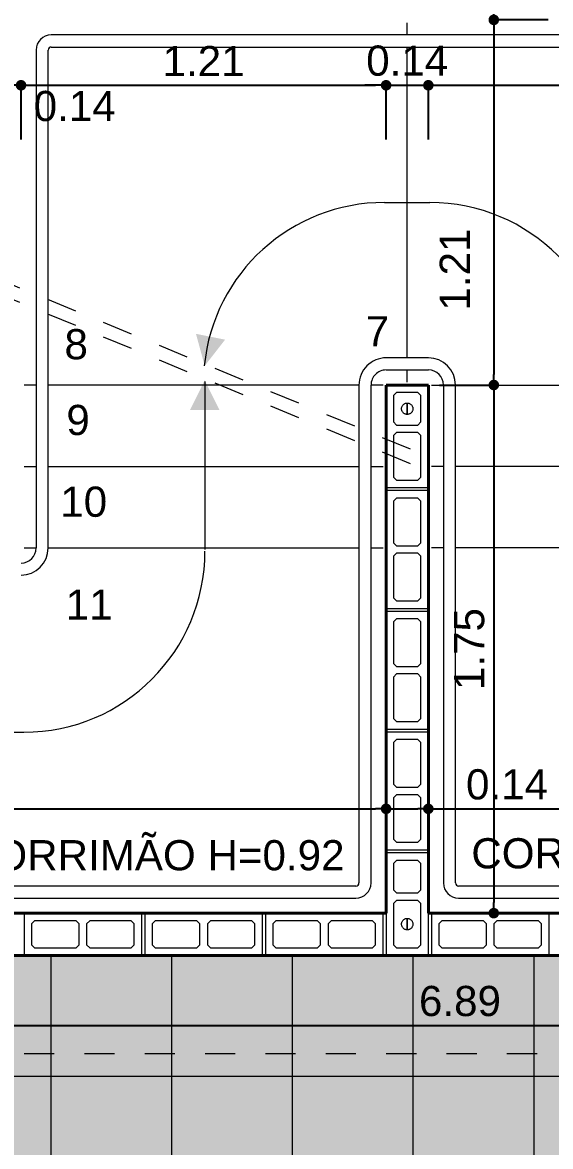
# Model space of a CAD drawing. Header units: millimetres. Extents: x 173 to 410, y -14 to 183.
# Drawn here: x 344.045 to 345.795, y -4.514 to -0.789 of the extents above; entities that cross this region are included whole.
import ezdxf

# ---------------------------------------------------------------- set-up
doc = ezdxf.new("R2010")
doc.units = ezdxf.units.MM
doc.set_wipeout_variables(frame=1)
doc.linetypes.add('DASHDOT', pattern=[1, 0.5, -0.25, 0, -0.25])
doc.linetypes.add('HIDDEN', pattern=[0.05, 0.025, -0.025])
doc.layers.get('0').update_dxf_attribs({"color": 4})
for name, color, linetype, lineweight in [('ARQ Alvenaria', 201, 'Continuous', 40), ('ARQ Anotações', 2, 'Continuous', 5), ('ARQ Eixos', 8, 'DASHDOT', 5), ('ARQ Hachuras', 8, 'Continuous', 5), ('ARQ Projeções', 144, 'HIDDEN', 5), ('ARQ Visto', 152, 'Continuous', 13)]:
    doc.layers.add(name, color=color, linetype=linetype, lineweight=lineweight)
doc.layers.add('ARQ Forros', color=7, linetype='HIDDEN', lineweight=5, true_color=0xcacaca)
doc.layers.add('ARQ Pisos', color=9, linetype='Continuous', lineweight=5, true_color=0x808080)
doc.styles.get("Standard").update_dxf_attribs({"font": 'arial.ttf'})
doc.dimstyles.new('Executivo 1-50', dxfattribs={"dimtxt": 0.1, "dimasz": 0.035, "dimexe": 0, "dimexo": 0.0625, "dimgap": 0.03, "dimtad": 1, "dimzin": 0, "dimdsep": 46, "dimtxsty": 'Standard', "dimblk": 'DOT', "dimcen": 0.09, "dimclrd": 8, "dimclre": 8, "dimadec": 0, "dimazin": 0, "dimtfac": 1, "dimtix": 1, "dimtmove": 2, "dimatfit": 3, "dimldrblk": 'DOT', "dimfxl": 0.18, "dimfxlon": 1, "dimtolj": 1, "dimtzin": 0, "dimarcsym": 0})

# ---------------------------------------------------------------- blocks, each defined once
blk = doc.blocks.new('WALL_1012', base_point=(-0.0551, -0.705))
at = {"lineweight": 0, "ltscale": 4.034538}
blk.add_wipeout([(-0.0151, -0.705), (-0.0151, 0.945), (-0.0551, 0.945), (-0.0551, -0.705)], dxfattribs=at).dxf.layer = 'ARQ Visto'
at = {"layer": 'ARQ Visto', "lineweight": 13}
for p, q in [((-0.0551, 0.945), (-0.0551, -0.705)), ((-0.0151, -0.705), (-0.0151, 0.945))]:
    blk.add_line(p, q, dxfattribs=at)
blk = doc.blocks.new('WALL_1014', base_point=(-0.0551, 0.945))
at = {"layer": 'ARQ Visto', "lineweight": 13}
for radius in [0.09, 0.05]:
    blk.add_arc((-0.1051, 0.945), radius, 0, 89.9996, dxfattribs=at)
blk = doc.blocks.new('WALL_1016', base_point=(-0.0051, -0.755))
at = {"lineweight": 0, "ltscale": 6.408231}
blk.add_wipeout([(-0.0051, -0.755), (1.8549, -0.755), (1.8549, -0.715), (-0.0051, -0.715)], dxfattribs=at).dxf.layer = 'ARQ Visto'
at = {"layer": 'ARQ Visto', "lineweight": 13}
for p, q in [((1.8549, -0.715), (-0.0051, -0.715)), ((-0.0051, -0.755), (1.8549, -0.755))]:
    blk.add_line(p, q, dxfattribs=at)
blk = doc.blocks.new('WALL_1019', base_point=(-0.2951, -0.705))
at = {"lineweight": 0, "ltscale": 4.221177}
blk.add_wipeout([(-0.2951, -0.705), (-0.2951, 0.945), (-0.3351, 0.945), (-0.3351, -0.705)], dxfattribs=at).dxf.layer = 'ARQ Visto'
at = {"layer": 'ARQ Visto', "lineweight": 13}
for p, q in [((-0.3351, 0.945), (-0.3351, -0.705)), ((-0.2951, -0.705), (-0.2951, 0.945))]:
    blk.add_line(p, q, dxfattribs=at)
blk = doc.blocks.new('WALL_1020', base_point=(-1.4051, 2.055))
at = {"lineweight": 0, "ltscale": 8.477147}
blk.add_wipeout([(-1.4051, 2.055), (-1.4051, 0.405), (-1.3651, 0.405), (-1.3651, 2.055)], dxfattribs=at).dxf.layer = 'ARQ Visto'
at = {"layer": 'ARQ Visto', "lineweight": 13}
for p, q in [((-1.4051, 2.055), (-1.4051, 0.405)), ((-1.3651, 0.405), (-1.3651, 2.055))]:
    blk.add_line(p, q, dxfattribs=at)
blk = doc.blocks.new('WALL_1021', base_point=(-0.2451, 0.995))
at = {"layer": 'ARQ Visto', "lineweight": 13}
for radius in [0.09, 0.05]:
    blk.add_arc((-0.2451, 0.945), radius, 89.9996, 180, dxfattribs=at)
blk = doc.blocks.new('WALL_1023', base_point=(-0.3451, -0.755))
at = {"lineweight": 0, "ltscale": 6.695508}
blk.add_wipeout([(-0.3451, -0.715), (-2.4751, -0.715), (-2.4751, -0.755), (-0.3451, -0.755)], dxfattribs=at).dxf.layer = 'ARQ Visto'
at = {"layer": 'ARQ Visto', "lineweight": 13}
for p, q in [((-0.3451, -0.715), (-2.4751, -0.715)), ((-2.4751, -0.755), (-0.3451, -0.755))]:
    blk.add_line(p, q, dxfattribs=at)
blk = doc.blocks.new('WALL_1024', base_point=(-1.3551, 2.105))
at = {"lineweight": 0, "ltscale": 9.868286}
blk.add_wipeout([(-1.3551, 2.065), (1.0049, 2.065), (1.0049, 2.105), (-1.3551, 2.105)], dxfattribs=at).dxf.layer = 'ARQ Visto'
at = {"layer": 'ARQ Visto', "lineweight": 13}
for p, q in [((1.0049, 2.105), (-1.3551, 2.105)), ((-1.3551, 2.065), (1.0049, 2.065))]:
    blk.add_line(p, q, dxfattribs=at)
blk = doc.blocks.new('WALL_1027', base_point=(-1.3551, 2.105))
at = {"layer": 'ARQ Visto', "lineweight": 13}
for radius in [0.05, 0.01]:
    blk.add_arc((-1.3551, 2.055), radius, 90, 180, dxfattribs=at)
blk = doc.blocks.new('WALL_1028', base_point=(-1.4551, 0.355))
at = {"layer": 'ARQ Visto', "lineweight": 13}
for radius in [0.09, 0.05]:
    blk.add_arc((-1.4551, 0.405), radius, 270, 0, dxfattribs=at)
blk = doc.blocks.new('WALL_1029', base_point=(-0.3451, -0.755))
at = {"layer": 'ARQ Visto', "lineweight": 13}
for radius in [0.05, 0.01]:
    blk.add_arc((-0.3451, -0.705), radius, 270, 0, dxfattribs=at)
blk = doc.blocks.new('WALL_1030', base_point=(-0.0551, -0.705))
at = {"layer": 'ARQ Visto', "lineweight": 13}
for radius in [0.05, 0.01]:
    blk.add_arc((-0.0051, -0.705), radius, 180, 270, dxfattribs=at)
blk = doc.blocks.new('WALL_1033', base_point=(-0.2451, 0.995))
at = {"lineweight": 0, "ltscale": 4.684939}
blk.add_wipeout([(-0.2451, 0.995), (-0.1051, 0.995), (-0.1051, 1.035), (-0.2451, 1.035)], dxfattribs=at).dxf.layer = 'ARQ Visto'
at = {"layer": 'ARQ Visto', "lineweight": 13}
for p, q in [((-0.1051, 1.035), (-0.2451, 1.035)), ((-0.2451, 0.995), (-0.1051, 0.995))]:
    blk.add_line(p, q, dxfattribs=at)
blk = doc.blocks.new('_DOT')
at = {"color": 0, "linetype": 'ByBlock', "lineweight": -2}
blk.add_line((-0.5, 0), (-1, 0), dxfattribs=at)
at = {"color": 0, "linetype": 'ByBlock', "const_width": 0.5}
blk.add_lwpolyline([(-0.25, 0, 1), (0.25, 0, 1)], format="xyb", close=True, dxfattribs=at)
blk = doc.blocks.new('*D2115')
at = {"layer": 'ARQ Anotações', "color": 8, "lineweight": -2, "transparency": 16777216}
for p, q in [((343.102, -3.8804), (342.922, -3.8804)), ((342.922, -5.0554), (342.922, -3.9154)), ((343.102, -5.0904), (342.922, -5.0904))]:
    blk.add_line(p, q, dxfattribs=at)
at = {"layer": 'Defpoints', "color": 0, "transparency": 16777216}
for p in [(342.922, -3.8804), (345.4955, -3.8804), (343.3026, -5.0904)]:
    blk.add_point(p, dxfattribs=at)
at = {"layer": 'ARQ Anotações', "color": 8, "lineweight": -2, "transparency": 16777216, "xscale": 0.035, "yscale": 0.035, "zscale": 0.035}
for p, rotation in [((342.922, -3.8804), 90), ((342.922, -5.0904), 270)]:
    blk.add_blockref('_DOT', p, dxfattribs=dict(at, rotation=rotation))
at = {"layer": 'ARQ Anotações', "color": 0, "lineweight": 13, "transparency": 16777216, "insert": (342.8418, -4.4854), "char_height": 0.1, "attachment_point": 5, "rotation": 90}
blk.add_mtext('\\A1;1.21', dxfattribs=at)
blk = doc.blocks.new('*D2116')
at = {"layer": 'ARQ Anotações', "color": 8, "lineweight": -2, "transparency": 16777216}
for p, q in [((342.742, -3.7404), (342.922, -3.7404)), ((342.922, -3.8454), (342.922, -3.7754)), ((343.102, -3.8804), (342.922, -3.8804))]:
    blk.add_line(p, q, dxfattribs=at)
at = {"layer": 'Defpoints', "color": 0, "transparency": 16777216}
for p in [(342.1906, -3.7404), (342.922, -3.7404), (345.4955, -3.8804)]:
    blk.add_point(p, dxfattribs=at)
at = {"layer": 'ARQ Anotações', "color": 8, "lineweight": -2, "transparency": 16777216, "xscale": 0.035, "yscale": 0.035, "zscale": 0.035}
for p, rotation in [((342.922, -3.7404), 90), ((342.922, -3.8804), 270)]:
    blk.add_blockref('_DOT', p, dxfattribs=dict(at, rotation=rotation))
at = {"layer": 'ARQ Anotações', "color": 0, "lineweight": 13, "transparency": 16777216, "insert": (343.0002, -4.0344), "char_height": 0.1, "attachment_point": 5, "rotation": 90}
blk.add_mtext('\\A1;0.14', dxfattribs=at)
blk = doc.blocks.new('*D2117')
at = {"layer": 'ARQ Anotações', "color": 8, "lineweight": -2, "transparency": 16777216}
for p, q in [((342.983, -2.4804), (342.922, -2.4804)), ((342.922, -3.7054), (342.922, -2.5154)), ((343.102, -3.7404), (342.922, -3.7404))]:
    blk.add_line(p, q, dxfattribs=at)
at = {"layer": 'Defpoints', "color": 0, "transparency": 16777216}
for p in [(342.922, -2.4804), (343.0455, -2.4804), (345.2501, -3.7404)]:
    blk.add_point(p, dxfattribs=at)
at = {"layer": 'ARQ Anotações', "color": 8, "lineweight": -2, "transparency": 16777216, "xscale": 0.035, "yscale": 0.035, "zscale": 0.035}
for p, rotation in [((342.922, -2.4804), 90), ((342.922, -3.7404), 270)]:
    blk.add_blockref('_DOT', p, dxfattribs=dict(at, rotation=rotation))
at = {"layer": 'ARQ Anotações', "color": 0, "lineweight": 13, "transparency": 16777216, "insert": (342.841, -3.1104), "char_height": 0.1, "attachment_point": 5, "rotation": 90}
blk.add_mtext('\\A1;1.26', dxfattribs=at)
blk = doc.blocks.new('*D2119')
at = {"layer": 'ARQ Anotações', "color": 8, "lineweight": -2, "transparency": 16777216}
for p, q in [((343.102, -0.7804), (342.922, -0.7804)), ((342.922, -2.3054), (342.922, -0.8154)), ((342.983, -2.3404), (342.922, -2.3404))]:
    blk.add_line(p, q, dxfattribs=at)
at = {"layer": 'Defpoints', "color": 0, "transparency": 16777216}
for p in [(342.922, -0.7804), (346.2505, -0.7804), (343.0455, -2.3404)]:
    blk.add_point(p, dxfattribs=at)
at = {"layer": 'ARQ Anotações', "color": 8, "lineweight": -2, "transparency": 16777216, "xscale": 0.035, "yscale": 0.035, "zscale": 0.035}
for p, rotation in [((342.922, -0.7804), 90), ((342.922, -2.3404), 270)]:
    blk.add_blockref('_DOT', p, dxfattribs=dict(at, rotation=rotation))
at = {"layer": 'ARQ Anotações', "color": 0, "lineweight": 13, "transparency": 16777216, "insert": (342.841, -1.5604), "char_height": 0.1, "attachment_point": 5, "rotation": 90}
blk.add_mtext('\\A1;1.56', dxfattribs=at)
blk = doc.blocks.new('*D2127')
at = {"layer": 'ARQ Anotações', "color": 8, "lineweight": -2, "transparency": 16777216}
for p, q in [((342.0502, -3.9429), (342.0502, -4.1131)), ((348.9405, -3.943), (348.9405, -4.1131)), ((342.0852, -4.1131), (348.9055, -4.1131))]:
    blk.add_line(p, q, dxfattribs=at)
at = {"layer": 'Defpoints', "color": 0, "transparency": 16777216}
for p in [(342.0502, -3.8804), (348.9405, -3.8805), (348.9405, -4.1131)]:
    blk.add_point(p, dxfattribs=at)
at = {"layer": 'ARQ Anotações', "color": 8, "lineweight": -2, "transparency": 16777216, "xscale": 0.035, "yscale": 0.035, "zscale": 0.035, "rotation": 180}
blk.add_blockref('_DOT', (342.0502, -4.1131), dxfattribs=at)
at = {"layer": 'ARQ Anotações', "color": 8, "lineweight": -2, "transparency": 16777216, "xscale": 0.035, "yscale": 0.035, "zscale": 0.035}
blk.add_blockref('_DOT', (348.9405, -4.1131), dxfattribs=at)
at = {"layer": 'ARQ Anotações', "color": 0, "transparency": 16777216, "insert": (345.4953, -4.0321), "char_height": 0.1, "attachment_point": 5}
blk.add_mtext('\\A1;6.89', dxfattribs=at)
blk = doc.blocks.new('*D2132')
at = {"layer": 'ARQ Anotações', "color": 8, "lineweight": -2, "transparency": 16777216}
for p, q in [((343.9005, -1.1772), (343.9005, -0.9972)), ((343.9355, -0.9972), (344.0055, -0.9972)), ((344.0405, -1.1772), (344.0405, -0.9972))]:
    blk.add_line(p, q, dxfattribs=at)
at = {"layer": 'Defpoints', "color": 0, "transparency": 16777216}
for p in [(344.0405, -0.9972), (343.9005, -2.3404), (344.0405, -2.4804)]:
    blk.add_point(p, dxfattribs=at)
at = {"layer": 'ARQ Anotações', "color": 8, "lineweight": -2, "transparency": 16777216, "xscale": 0.035, "yscale": 0.035, "zscale": 0.035, "rotation": 180}
blk.add_blockref('_DOT', (343.9005, -0.9972), dxfattribs=at)
at = {"layer": 'ARQ Anotações', "color": 8, "lineweight": -2, "transparency": 16777216, "xscale": 0.035, "yscale": 0.035, "zscale": 0.035}
blk.add_blockref('_DOT', (344.0405, -0.9972), dxfattribs=at)
at = {"layer": 'ARQ Anotações', "color": 0, "transparency": 16777216, "insert": (344.2184, -1.0665), "char_height": 0.1, "attachment_point": 5}
blk.add_mtext('\\A1;0.14', dxfattribs=at)
blk = doc.blocks.new('*D2133')
at = {"layer": 'ARQ Anotações', "color": 8, "lineweight": -2, "transparency": 16777216}
for p, q in [((344.0405, -1.1772), (344.0405, -0.9972)), ((344.0755, -0.9972), (345.2155, -0.9972)), ((345.2505, -1.1772), (345.2505, -0.9972))]:
    blk.add_line(p, q, dxfattribs=at)
at = {"layer": 'Defpoints', "color": 0, "transparency": 16777216}
for p in [(345.2505, -0.9972), (345.2505, -1.9905), (344.0405, -2.4804)]:
    blk.add_point(p, dxfattribs=at)
at = {"layer": 'ARQ Anotações', "color": 8, "lineweight": -2, "transparency": 16777216, "xscale": 0.035, "yscale": 0.035, "zscale": 0.035, "rotation": 180}
blk.add_blockref('_DOT', (344.0405, -0.9972), dxfattribs=at)
at = {"layer": 'ARQ Anotações', "color": 8, "lineweight": -2, "transparency": 16777216, "xscale": 0.035, "yscale": 0.035, "zscale": 0.035}
blk.add_blockref('_DOT', (345.2505, -0.9972), dxfattribs=at)
at = {"layer": 'ARQ Anotações', "color": 0, "transparency": 16777216, "insert": (344.6455, -0.917), "char_height": 0.1, "attachment_point": 5}
blk.add_mtext('\\A1;1.21', dxfattribs=at)
blk = doc.blocks.new('*D2134')
at = {"layer": 'ARQ Anotações', "color": 8, "lineweight": -2, "transparency": 16777216}
for p, q in [((345.2155, -0.9972), (345.1805, -0.9972)), ((345.2505, -1.1772), (345.2505, -0.9972)), ((345.2505, -0.9972), (345.3905, -0.9972)), ((345.3905, -1.1772), (345.3905, -0.9972)), ((345.4255, -0.9972), (345.4605, -0.9972))]:
    blk.add_line(p, q, dxfattribs=at)
at = {"layer": 'Defpoints', "color": 0, "transparency": 16777216}
for p in [(345.3905, -0.9972), (345.2505, -1.9905), (345.3905, -1.9905)]:
    blk.add_point(p, dxfattribs=at)
at = {"layer": 'ARQ Anotações', "color": 8, "lineweight": -2, "transparency": 16777216, "xscale": 0.035, "yscale": 0.035, "zscale": 0.035}
blk.add_blockref('_DOT', (345.2505, -0.9972), dxfattribs=at)
at = {"layer": 'ARQ Anotações', "color": 8, "lineweight": -2, "transparency": 16777216, "xscale": 0.035, "yscale": 0.035, "zscale": 0.035, "rotation": 180}
blk.add_blockref('_DOT', (345.3905, -0.9972), dxfattribs=at)
at = {"layer": 'ARQ Anotações', "color": 0, "transparency": 16777216, "insert": (345.3205, -0.9162), "char_height": 0.1, "attachment_point": 5}
blk.add_mtext('\\A1;0.14', dxfattribs=at)
blk = doc.blocks.new('*D2135')
at = {"layer": 'ARQ Anotações', "color": 8, "lineweight": -2, "transparency": 16777216}
for p, q in [((345.3905, -1.1772), (345.3905, -0.9972)), ((345.4255, -0.9972), (346.5655, -0.9972)), ((346.6005, -1.1772), (346.6005, -0.9972))]:
    blk.add_line(p, q, dxfattribs=at)
at = {"layer": 'Defpoints', "color": 0, "transparency": 16777216}
for p in [(346.6005, -0.9972), (345.3905, -1.9905), (346.6005, -2.5304)]:
    blk.add_point(p, dxfattribs=at)
at = {"layer": 'ARQ Anotações', "color": 8, "lineweight": -2, "transparency": 16777216, "xscale": 0.035, "yscale": 0.035, "zscale": 0.035, "rotation": 180}
blk.add_blockref('_DOT', (345.3905, -0.9972), dxfattribs=at)
at = {"layer": 'ARQ Anotações', "color": 8, "lineweight": -2, "transparency": 16777216, "xscale": 0.035, "yscale": 0.035, "zscale": 0.035}
blk.add_blockref('_DOT', (346.6005, -0.9972), dxfattribs=at)
at = {"layer": 'ARQ Anotações', "color": 0, "transparency": 16777216, "insert": (345.9955, -0.917), "char_height": 0.1, "attachment_point": 5}
blk.add_mtext('\\A1;1.21', dxfattribs=at)
blk = doc.blocks.new('*D2139')
at = {"layer": 'ARQ Anotações', "color": 8, "lineweight": -2, "transparency": 16777216}
for p, q in [((342.1906, -3.4079), (342.1906, -3.3947)), ((342.2256, -3.3947), (345.2155, -3.3947)), ((345.2505, -3.4079), (345.2505, -3.3947))]:
    blk.add_line(p, q, dxfattribs=at)
at = {"layer": 'Defpoints', "color": 0, "transparency": 16777216}
for p in [(345.2505, -3.3947), (342.1906, -3.4704), (345.2505, -3.4704)]:
    blk.add_point(p, dxfattribs=at)
at = {"layer": 'ARQ Anotações', "color": 8, "lineweight": -2, "transparency": 16777216, "xscale": 0.035, "yscale": 0.035, "zscale": 0.035, "rotation": 180}
blk.add_blockref('_DOT', (342.1906, -3.3947), dxfattribs=at)
at = {"layer": 'ARQ Anotações', "color": 8, "lineweight": -2, "transparency": 16777216, "xscale": 0.035, "yscale": 0.035, "zscale": 0.035}
blk.add_blockref('_DOT', (345.2505, -3.3947), dxfattribs=at)
at = {"layer": 'ARQ Anotações', "color": 0, "transparency": 16777216, "insert": (343.7205, -3.3136), "char_height": 0.1, "attachment_point": 5}
blk.add_mtext('\\A1;3.06', dxfattribs=at)
blk = doc.blocks.new('*D2140')
at = {"layer": 'ARQ Anotações', "color": 8, "lineweight": -2, "transparency": 16777216}
for p, q in [((345.3905, -3.2147), (345.3905, -3.3947)), ((345.2505, -3.4079), (345.2505, -3.3947)), ((345.2855, -3.3947), (345.3555, -3.3947))]:
    blk.add_line(p, q, dxfattribs=at)
at = {"layer": 'Defpoints', "color": 0, "transparency": 16777216}
for p in [(345.3905, -1.9904), (345.3905, -3.3947), (345.2505, -3.4704)]:
    blk.add_point(p, dxfattribs=at)
at = {"layer": 'ARQ Anotações', "color": 8, "lineweight": -2, "transparency": 16777216, "xscale": 0.035, "yscale": 0.035, "zscale": 0.035, "rotation": 180}
blk.add_blockref('_DOT', (345.2505, -3.3947), dxfattribs=at)
at = {"layer": 'ARQ Anotações', "color": 8, "lineweight": -2, "transparency": 16777216, "xscale": 0.035, "yscale": 0.035, "zscale": 0.035}
blk.add_blockref('_DOT', (345.3905, -3.3947), dxfattribs=at)
at = {"layer": 'ARQ Anotações', "color": 0, "transparency": 16777216, "insert": (345.6513, -3.3142), "char_height": 0.1, "attachment_point": 5}
blk.add_mtext('\\A1;0.14', dxfattribs=at)
blk = doc.blocks.new('*D2141')
at = {"layer": 'ARQ Anotações', "color": 8, "lineweight": -2, "transparency": 16777216}
for p, q in [((345.3905, -3.2147), (345.3905, -3.3947)), ((345.4255, -3.3947), (348.7655, -3.3947)), ((348.8005, -3.4079), (348.8005, -3.3947))]:
    blk.add_line(p, q, dxfattribs=at)
at = {"layer": 'Defpoints', "color": 0, "transparency": 16777216}
for p in [(345.3905, -1.9904), (348.8005, -3.3947), (348.8005, -3.4704)]:
    blk.add_point(p, dxfattribs=at)
at = {"layer": 'ARQ Anotações', "color": 8, "lineweight": -2, "transparency": 16777216, "xscale": 0.035, "yscale": 0.035, "zscale": 0.035, "rotation": 180}
blk.add_blockref('_DOT', (345.3905, -3.3947), dxfattribs=at)
at = {"layer": 'ARQ Anotações', "color": 8, "lineweight": -2, "transparency": 16777216, "xscale": 0.035, "yscale": 0.035, "zscale": 0.035}
blk.add_blockref('_DOT', (348.8005, -3.3947), dxfattribs=at)
at = {"layer": 'ARQ Anotações', "color": 0, "transparency": 16777216, "insert": (347.0955, -3.3136), "char_height": 0.1, "attachment_point": 5}
blk.add_mtext('\\A1;3.41', dxfattribs=at)
blk = doc.blocks.new('*D2272')
at = {"layer": 'ARQ Anotações', "color": 8, "lineweight": -2, "transparency": 16777216}
for p, q in [((345.4275, -0.6404), (345.6075, -0.6404)), ((345.6075, -0.6754), (345.6075, -0.7454)), ((345.7875, -0.7804), (345.6075, -0.7804))]:
    blk.add_line(p, q, dxfattribs=at)
at = {"layer": 'Defpoints', "color": 0, "transparency": 16777216}
for p in [(344.4906, -0.6404), (345.6075, -0.7804), (346.6005, -0.7804)]:
    blk.add_point(p, dxfattribs=at)
at = {"layer": 'ARQ Anotações', "color": 8, "lineweight": -2, "transparency": 16777216, "xscale": 0.035, "yscale": 0.035, "zscale": 0.035}
for p, rotation in [((345.6075, -0.6404), 90), ((345.6075, -0.7804), 270)]:
    blk.add_blockref('_DOT', p, dxfattribs=dict(at, rotation=rotation))
at = {"layer": 'ARQ Anotações', "color": 0, "transparency": 16777216, "insert": (345.7145, -0.4556), "char_height": 0.1, "attachment_point": 5, "rotation": 90}
blk.add_mtext('\\A1;0.14', dxfattribs=at)
blk = doc.blocks.new('*D2273')
at = {"layer": 'ARQ Anotações', "color": 8, "lineweight": -2, "transparency": 16777216}
for p, q in [((345.7875, -0.7804), (345.6075, -0.7804)), ((345.6075, -0.8154), (345.6075, -1.9554)), ((345.4275, -1.9904), (345.6075, -1.9904))]:
    blk.add_line(p, q, dxfattribs=at)
at = {"layer": 'Defpoints', "color": 0, "transparency": 16777216}
for p in [(346.6005, -0.7804), (345.3205, -1.9904), (345.6075, -1.9904)]:
    blk.add_point(p, dxfattribs=at)
at = {"layer": 'ARQ Anotações', "color": 8, "lineweight": -2, "transparency": 16777216, "xscale": 0.035, "yscale": 0.035, "zscale": 0.035}
for p, rotation in [((345.6075, -0.7804), 90), ((345.6075, -1.9904), 270)]:
    blk.add_blockref('_DOT', p, dxfattribs=dict(at, rotation=rotation))
at = {"layer": 'ARQ Anotações', "color": 0, "transparency": 16777216, "insert": (345.4783, -1.6078), "char_height": 0.1, "attachment_point": 5, "rotation": 90}
blk.add_mtext('\\A1;1.21', dxfattribs=at)
blk = doc.blocks.new('*D2274')
at = {"layer": 'ARQ Anotações', "color": 8, "lineweight": -2, "transparency": 16777216}
for p, q in [((345.4275, -1.9904), (345.6075, -1.9904)), ((345.6075, -2.0254), (345.6075, -3.7054)), ((345.453, -3.7404), (345.6075, -3.7404))]:
    blk.add_line(p, q, dxfattribs=at)
at = {"layer": 'Defpoints', "color": 0, "transparency": 16777216}
for p in [(345.3205, -1.9904), (345.3905, -3.7404), (345.6075, -3.7404)]:
    blk.add_point(p, dxfattribs=at)
at = {"layer": 'ARQ Anotações', "color": 8, "lineweight": -2, "transparency": 16777216, "xscale": 0.035, "yscale": 0.035, "zscale": 0.035}
for p, rotation in [((345.6075, -1.9904), 90), ((345.6075, -3.7404), 270)]:
    blk.add_blockref('_DOT', p, dxfattribs=dict(at, rotation=rotation))
at = {"layer": 'ARQ Anotações', "color": 0, "transparency": 16777216, "insert": (345.5264, -2.8654), "char_height": 0.1, "attachment_point": 5, "rotation": 90}
blk.add_mtext('\\A1;1.75', dxfattribs=at)

msp = doc.modelspace()

# ---------------------------------------------------------------- hatches: boundary and pattern name
at = {"layer": 'ARQ Forros'}
h = msp.add_hatch(color=256, dxfattribs=at)
h.dxf.hatch_style = 1
h.paths.add_polyline_path([(340.5406, -7.1755), (340.5407, -7.1755), (340.5407, -5.2205), (341.5012, -5.2205), (341.5012, -5.0904), (341.8905, -5.0904), (341.8906, -5.0904), (343.3023, -5.0905), (343.3127, -5.0905), (350.4502, -5.0905), (350.4505, -0.7805), (348.9409, -0.7805), (348.9405, -3.8805), (342.051, -3.8805), (342.051, -0.7805), (340.5406, -0.7804)])

# ---------------------------------------------------------------- linework, layer by layer
at = {"layer": 'ARQ Alvenaria'}
for p, q in [((345.2505, -1.9904), (345.2505, -3.7404)), ((345.3905, -1.9904), (345.2505, -1.9904)), ((345.3905, -3.7404), (345.3905, -1.9904)), ((342.1906, -3.7404), (345.2505, -3.7404)), ((348.8005, -3.7404), (345.3905, -3.7404)), ((342.0506, -3.8804), (348.9405, -3.8804))]:
    msp.add_line(p, q, dxfattribs=at)
at = {"layer": 'ARQ Anotações'}
for p, q in [((345.2451, -1.3855), (345.3951, -1.3855)), ((344.6497, -1.9788), (344.6497, -2.5357)), ((342.9605, -3.1354), (344.0501, -3.1408))]:
    msp.add_line(p, q, dxfattribs=at)
for points in [[(344.6203, -1.8208), (344.6493, -1.927), (344.7169, -1.8401)], [(344.6, -2.0737), (344.6493, -1.9751), (344.6986, -2.0737)]]:
    msp.add_solid(points, dxfattribs=at)
at = {"layer": 'ARQ Eixos', "linetype": 'DASHDOT', "ltscale": 0.1}
msp.add_line((329.6507, -4.2054), (360.3905, -4.2054), dxfattribs=at)
at = {"layer": 'ARQ Hachuras', "flags": 128}
for points in [[(345.2505, -1.9904), (345.2505, -2.3304), (345.3905, -2.3304), (345.3905, -1.9904)], [(345.2855, -2.0154), (345.2755, -2.0254), (345.2755, -2.1129), (345.2855, -2.1229), (345.3555, -2.1229), (345.3655, -2.1129), (345.3655, -2.0254), (345.3555, -2.0154)], [(345.3205, -2.0692), (345.3205, -2.0692), (345.3205, -2.0691), (345.3206, -2.0691), (345.3206, -2.0691), (345.3206, -2.0691), (345.3206, -2.0691), (345.3207, -2.0691), (345.3207, -2.0691), (345.3207, -2.069), (345.3207, -2.069), (345.3207, -2.069), (345.3207, -2.069), (345.3208, -2.0689), (345.3208, -2.0689), (345.3208, -2.0689), (345.3208, -2.0688), (345.3208, -2.0688), (345.3208, -2.0688), (345.3207, -2.0688), (345.3207, -2.0687), (345.3207, -2.0687), (345.3207, -2.0687), (345.3207, -2.0686), (345.3207, -2.0686), (345.3206, -2.0686), (345.3206, -2.0686), (345.3206, -2.0686), (345.3206, -2.0686), (345.3205, -2.0686), (345.3205, -2.0686), (345.3205, -2.0686), (345.3205, -2.0878), (345.3186, -2.0877), (345.3167, -2.0874), (345.3148, -2.0869), (345.313, -2.0862), (345.3113, -2.0854), (345.3097, -2.0844), (345.3082, -2.0832), (345.3068, -2.0819), (345.3055, -2.0804), (345.3044, -2.0789), (345.3035, -2.0772), (345.3027, -2.0754), (345.3022, -2.0736), (345.3018, -2.0717), (345.3016, -2.0698), (345.3016, -2.0679), (345.3018, -2.066), (345.3022, -2.0641), (345.3027, -2.0623), (345.3035, -2.0605), (345.3044, -2.0589), (345.3055, -2.0573), (345.3068, -2.0558), (345.3082, -2.0545), (345.3097, -2.0533), (345.3113, -2.0523), (345.313, -2.0515), (345.3148, -2.0508), (345.3167, -2.0503), (345.3186, -2.0501), (345.3205, -2.05)], [(345.3205, -2.0686), (345.3204, -2.0686), (345.3204, -2.0686), (345.3204, -2.0686), (345.3203, -2.0686), (345.3203, -2.0686), (345.3203, -2.0686), (345.3203, -2.0686), (345.3202, -2.0686), (345.3202, -2.0687), (345.3202, -2.0687), (345.3202, -2.0687), (345.3202, -2.0688), (345.3202, -2.0688), (345.3202, -2.0688), (345.3202, -2.0688), (345.3202, -2.0689), (345.3202, -2.0689), (345.3202, -2.0689), (345.3202, -2.069), (345.3202, -2.069), (345.3202, -2.069), (345.3202, -2.069), (345.3202, -2.0691), (345.3203, -2.0691), (345.3203, -2.0691), (345.3203, -2.0691), (345.3203, -2.0691), (345.3204, -2.0691), (345.3204, -2.0691), (345.3204, -2.0692), (345.3205, -2.0692), (345.3205, -2.05), (345.3224, -2.0501), (345.3243, -2.0503), (345.3261, -2.0508), (345.3279, -2.0515), (345.3296, -2.0523), (345.3313, -2.0533), (345.3328, -2.0545), (345.3342, -2.0558), (345.3354, -2.0573), (345.3365, -2.0589), (345.3374, -2.0605), (345.3382, -2.0623), (345.3388, -2.0641), (345.3391, -2.066), (345.3393, -2.0679), (345.3393, -2.0698), (345.3391, -2.0717), (345.3388, -2.0736), (345.3382, -2.0754), (345.3374, -2.0772), (345.3365, -2.0789), (345.3354, -2.0804), (345.3342, -2.0819), (345.3328, -2.0832), (345.3313, -2.0844), (345.3296, -2.0854), (345.3279, -2.0862), (345.3261, -2.0869), (345.3243, -2.0874), (345.3224, -2.0877), (345.3205, -2.0878)], [(345.2855, -2.1479), (345.2755, -2.1579), (345.2755, -2.2954), (345.2855, -2.3054), (345.3555, -2.3054), (345.3655, -2.2954), (345.3655, -2.1579), (345.3555, -2.1479)], [(345.2505, -2.3404), (345.2505, -2.7304), (345.3905, -2.7304), (345.3905, -2.3404)], [(345.2855, -2.3654), (345.2755, -2.3754), (345.2755, -2.5129), (345.2855, -2.5229), (345.3555, -2.5229), (345.3655, -2.5129), (345.3655, -2.3754), (345.3555, -2.3654)], [(345.2855, -2.5479), (345.2755, -2.5579), (345.2755, -2.6954), (345.2855, -2.7054), (345.3555, -2.7054), (345.3655, -2.6954), (345.3655, -2.5579), (345.3555, -2.5479)], [(345.2505, -2.7404), (345.2505, -3.1304), (345.3905, -3.1304), (345.3905, -2.7404)], [(345.2855, -2.7654), (345.2755, -2.7754), (345.2755, -2.9129), (345.2855, -2.9229), (345.3555, -2.9229), (345.3655, -2.9129), (345.3655, -2.7754), (345.3555, -2.7654)], [(345.2855, -2.9479), (345.2755, -2.9579), (345.2755, -3.0954), (345.2855, -3.1054), (345.3555, -3.1054), (345.3655, -3.0954), (345.3655, -2.9579), (345.3555, -2.9479)], [(345.2505, -3.1404), (345.2505, -3.5304), (345.3905, -3.5304), (345.3905, -3.1404)], [(345.2855, -3.1654), (345.2755, -3.1754), (345.2755, -3.3129), (345.2855, -3.3229), (345.3555, -3.3229), (345.3655, -3.3129), (345.3655, -3.1754), (345.3555, -3.1654)], [(345.2855, -3.3479), (345.2755, -3.3579), (345.2755, -3.4954), (345.2855, -3.5054), (345.3555, -3.5054), (345.3655, -3.4954), (345.3655, -3.3579), (345.3555, -3.3479)], [(345.2505, -3.5404), (345.2505, -3.8804), (345.3905, -3.8804), (345.3905, -3.5404)], [(345.2855, -3.5654), (345.2755, -3.5754), (345.2755, -3.6629), (345.2855, -3.6729), (345.3555, -3.6729), (345.3655, -3.6629), (345.3655, -3.5754), (345.3555, -3.5654)], [(345.2855, -3.6979), (345.2755, -3.7079), (345.2755, -3.8454), (345.2855, -3.8554), (345.3555, -3.8554), (345.3655, -3.8454), (345.3655, -3.7079), (345.3555, -3.6979)], [(344.4405, -3.7404), (344.0505, -3.7404), (344.0505, -3.8804), (344.4405, -3.8804)], [(344.8405, -3.7404), (344.4505, -3.7404), (344.4505, -3.8804), (344.8405, -3.8804)], [(345.2405, -3.7404), (344.8505, -3.7404), (344.8505, -3.8804), (345.2405, -3.8804)], [(345.3205, -3.7769), (345.3205, -3.7769), (345.3205, -3.7769), (345.3206, -3.7769), (345.3206, -3.7769), (345.3206, -3.7769), (345.3206, -3.7769), (345.3207, -3.7768), (345.3207, -3.7768), (345.3207, -3.7768), (345.3207, -3.7768), (345.3207, -3.7767), (345.3207, -3.7767), (345.3208, -3.7767), (345.3208, -3.7767), (345.3208, -3.7766), (345.3208, -3.7766), (345.3208, -3.7766), (345.3208, -3.7765), (345.3207, -3.7765), (345.3207, -3.7765), (345.3207, -3.7765), (345.3207, -3.7764), (345.3207, -3.7764), (345.3207, -3.7764), (345.3206, -3.7764), (345.3206, -3.7764), (345.3206, -3.7763), (345.3206, -3.7763), (345.3205, -3.7763), (345.3205, -3.7763), (345.3205, -3.7763), (345.3205, -3.7955), (345.3186, -3.7954), (345.3167, -3.7951), (345.3148, -3.7946), (345.313, -3.794), (345.3113, -3.7931), (345.3097, -3.7921), (345.3082, -3.791), (345.3068, -3.7896), (345.3055, -3.7882), (345.3044, -3.7866), (345.3035, -3.7849), (345.3027, -3.7832), (345.3022, -3.7814), (345.3018, -3.7795), (345.3016, -3.7776), (345.3016, -3.7757), (345.3018, -3.7738), (345.3022, -3.7719), (345.3027, -3.7701), (345.3035, -3.7683), (345.3044, -3.7666), (345.3055, -3.765), (345.3068, -3.7636), (345.3082, -3.7623), (345.3097, -3.7611), (345.3113, -3.7601), (345.313, -3.7592), (345.3148, -3.7586), (345.3167, -3.7581), (345.3186, -3.7578), (345.3205, -3.7577)], [(345.3205, -3.7763), (345.3204, -3.7763), (345.3204, -3.7763), (345.3204, -3.7763), (345.3203, -3.7763), (345.3203, -3.7764), (345.3203, -3.7764), (345.3203, -3.7764), (345.3202, -3.7764), (345.3202, -3.7764), (345.3202, -3.7765), (345.3202, -3.7765), (345.3202, -3.7765), (345.3202, -3.7765), (345.3202, -3.7766), (345.3202, -3.7766), (345.3202, -3.7766), (345.3202, -3.7767), (345.3202, -3.7767), (345.3202, -3.7767), (345.3202, -3.7767), (345.3202, -3.7768), (345.3202, -3.7768), (345.3202, -3.7768), (345.3203, -3.7768), (345.3203, -3.7769), (345.3203, -3.7769), (345.3203, -3.7769), (345.3204, -3.7769), (345.3204, -3.7769), (345.3204, -3.7769), (345.3205, -3.7769), (345.3205, -3.7577), (345.3224, -3.7578), (345.3243, -3.7581), (345.3261, -3.7586), (345.3279, -3.7592), (345.3296, -3.7601), (345.3313, -3.7611), (345.3328, -3.7623), (345.3342, -3.7636), (345.3354, -3.765), (345.3365, -3.7666), (345.3374, -3.7683), (345.3382, -3.7701), (345.3388, -3.7719), (345.3391, -3.7738), (345.3393, -3.7757), (345.3393, -3.7776), (345.3391, -3.7795), (345.3388, -3.7814), (345.3382, -3.7832), (345.3374, -3.7849), (345.3365, -3.7866), (345.3354, -3.7882), (345.3342, -3.7896), (345.3328, -3.791), (345.3313, -3.7921), (345.3296, -3.7931), (345.3279, -3.794), (345.3261, -3.7946), (345.3243, -3.7951), (345.3224, -3.7954), (345.3205, -3.7955)], [(345.7905, -3.7404), (345.4005, -3.7404), (345.4005, -3.8804), (345.7905, -3.8804)], [(344.233, -3.7754), (344.223, -3.7654), (344.0855, -3.7654), (344.0755, -3.7754), (344.0755, -3.8454), (344.0855, -3.8554), (344.223, -3.8554), (344.233, -3.8454)], [(344.4155, -3.7754), (344.4055, -3.7654), (344.268, -3.7654), (344.258, -3.7754), (344.258, -3.8454), (344.268, -3.8554), (344.4055, -3.8554), (344.4155, -3.8454)], [(344.633, -3.7754), (344.623, -3.7654), (344.4855, -3.7654), (344.4755, -3.7754), (344.4755, -3.8454), (344.4855, -3.8554), (344.623, -3.8554), (344.633, -3.8454)], [(344.8155, -3.7754), (344.8055, -3.7654), (344.668, -3.7654), (344.658, -3.7754), (344.658, -3.8454), (344.668, -3.8554), (344.8055, -3.8554), (344.8155, -3.8454)], [(345.033, -3.7754), (345.023, -3.7654), (344.8855, -3.7654), (344.8755, -3.7754), (344.8755, -3.8454), (344.8855, -3.8554), (345.023, -3.8554), (345.033, -3.8454)], [(345.2155, -3.7754), (345.2055, -3.7654), (345.068, -3.7654), (345.058, -3.7754), (345.058, -3.8454), (345.068, -3.8554), (345.2055, -3.8554), (345.2155, -3.8454)], [(345.583, -3.7754), (345.573, -3.7654), (345.4355, -3.7654), (345.4255, -3.7754), (345.4255, -3.8454), (345.4355, -3.8554), (345.573, -3.8554), (345.583, -3.8454)], [(345.7655, -3.7754), (345.7555, -3.7654), (345.618, -3.7654), (345.608, -3.7754), (345.608, -3.8454), (345.618, -3.8554), (345.7555, -3.8554), (345.7655, -3.8454)]]:
    msp.add_lwpolyline(points, close=True, dxfattribs=at)

# ---------------------------------------------------------------- texts
at = {"layer": 'ARQ Anotações', "lineweight": 13, "char_height": 0.1}
for s, insert, attachment_point in [('7', (345.183, -1.8623), 7), ('8', (344.1845, -1.9065), 7), ('{9}', (344.1907, -2.1576), 7), ('{10}', (344.1706, -2.4284), 7), ('{11}', (344.1885, -2.768), 7), ('{CORRIMÃO H=0.92}', (344.482, -3.5998), 8), ('{CORRIMÃO H=0.92}', (346.1636, -3.5934), 8)]:
    msp.add_mtext(s, dxfattribs=dict(at, insert=insert, attachment_point=attachment_point))

# ---------------------------------------------------------------- dimensions: what is measured, and where the dimension line sits
at = {"layer": 'ARQ Anotações'}
dim = msp.add_linear_dim(base=(345.6075, -0.7804), p1=(344.4906, -0.6404), p2=(346.6005, -0.7804), angle=90, dimstyle='Executivo 1-50', dxfattribs=at)
dim.commit()
dim.dimension.update_dxf_attribs({"geometry": '*D2272', "text_midpoint": (345.7145, -0.4556), "dimtype": 160})
at = {"layer": 'ARQ Anotações', "lineweight": 13}
dim = msp.add_linear_dim(base=(342.922, -3.7404), p1=(345.4955, -3.8804), p2=(342.1906, -3.7404), angle=90, dimstyle='Executivo 1-50', dxfattribs=at)
dim.commit()
dim.dimension.update_dxf_attribs({"geometry": '*D2116', "text_midpoint": (343.0002, -4.0344), "dimtype": 160})
dim = msp.add_linear_dim(base=(342.922, -3.8804), p1=(343.3026, -5.0904), p2=(345.4955, -3.8804), angle=90, dimstyle='Executivo 1-50', dxfattribs=at)
dim.commit()
dim.dimension.update_dxf_attribs({"geometry": '*D2115', "text_midpoint": (342.8418, -4.4854)})
at = {"layer": 'ARQ Anotações'}
dim = msp.add_linear_dim(base=(348.9405, -4.1131), p1=(342.0502, -3.8804), p2=(348.9405, -3.8805), dimstyle='Executivo 1-50', dxfattribs=at)
dim.commit()
dim.dimension.update_dxf_attribs({"geometry": '*D2127', "text_midpoint": (345.4953, -4.0321)})

# ---------------------------------------------------------------- next in the draw order: block references
at = {"layer": 'ARQ Visto'}
for name, p in [('WALL_1020', (344.0905, -0.8804)), ('WALL_1019', (345.2005, -3.6404)), ('WALL_1012', (345.4405, -3.6404))]:
    msp.add_blockref(name, p, dxfattribs=at)

# ---------------------------------------------------------------- next in the draw order: linework, layer by layer
at = {"layer": 'ARQ Anotações'}
msp.add_arc((344.0501, -2.5408), 0.6, 270, 0, dxfattribs=at)
at = {"layer": 'ARQ Visto'}
for p, q in [((344.0905, -1.9904), (344.0505, -1.9904)), ((345.1605, -1.9904), (344.1305, -1.9904)), ((345.2405, -1.9904), (345.2005, -1.9904)), ((345.4005, -1.9904), (345.4405, -1.9904)), ((345.4805, -1.9904), (346.5105, -1.9904)), ((344.0505, -2.2604), (344.0905, -2.2604)), ((344.1305, -2.2604), (345.1605, -2.2604)), ((345.2005, -2.2604), (345.2405, -2.2604)), ((345.4405, -2.2604), (345.4005, -2.2604)), ((346.5105, -2.2604), (345.4805, -2.2604)), ((344.0505, -2.5304), (344.0905, -2.5304)), ((344.1305, -2.5304), (345.1605, -2.5304)), ((345.2005, -2.5304), (345.2405, -2.5304)), ((345.4405, -2.5304), (345.4005, -2.5304)), ((346.5105, -2.5304), (345.4805, -2.5304))]:
    msp.add_line(p, q, dxfattribs=at)

# ---------------------------------------------------------------- next in the draw order: block references
for name, p in [('WALL_1024', (344.1405, -0.8304)), ('WALL_1021', (345.2505, -1.9404)), ('WALL_1014', (345.4405, -1.9904)), ('WALL_1028', (344.0405, -2.5804)), ('WALL_1023', (345.1505, -3.6904)), ('WALL_1016', (345.4905, -3.6904))]:
    msp.add_blockref(name, p, dxfattribs=at)

# ---------------------------------------------------------------- next in the draw order: dimensions: what is measured, and where the dimension line sits
at = {"layer": 'ARQ Anotações'}
for base, p1, p2, picture, middle in [((344.0405, -0.9972), (343.9005, -2.3404), (344.0405, -2.4804), '*D2132', (344.2184, -1.0665)), ((345.3905, -3.3947), (345.2505, -3.4704), (345.3905, -1.9904), '*D2140', (345.6513, -3.3142))]:
    dim = msp.add_linear_dim(base=base, p1=p1, p2=p2, dimstyle='Executivo 1-50', dxfattribs=at)
    dim.commit()
    dim.dimension.update_dxf_attribs({"geometry": picture, "text_midpoint": middle, "dimtype": 160})
for base, p1, p2, picture, middle in [((348.8005, -3.3947), (345.3905, -1.9904), (348.8005, -3.4704), '*D2141', (347.0955, -3.3136)), ((345.2505, -3.3947), (342.1906, -3.4704), (345.2505, -3.4704), '*D2139', (343.7205, -3.3136))]:
    dim = msp.add_linear_dim(base=base, p1=p1, p2=p2, dimstyle='Executivo 1-50', dxfattribs=at)
    dim.commit()
    dim.dimension.update_dxf_attribs({"geometry": picture, "text_midpoint": middle})

# ---------------------------------------------------------------- next in the draw order: linework, layer by layer
at = {"layer": 'ARQ Visto'}
msp.add_line((345.3205, -0.8304), (345.3205, -0.7904), dxfattribs=at)

# ---------------------------------------------------------------- next in the draw order: block references
for name, p in [('WALL_1027', (344.1405, -0.8304)), ('WALL_1033', (345.2505, -1.9404)), ('WALL_1029', (345.1505, -3.6904)), ('WALL_1030', (345.4405, -3.6404))]:
    msp.add_blockref(name, p, dxfattribs=at)

# ---------------------------------------------------------------- next in the draw order: dimensions: what is measured, and where the dimension line sits
at = {"layer": 'ARQ Anotações'}
dim = msp.add_linear_dim(base=(345.6075, -3.7404), p1=(345.3205, -1.9904), p2=(345.3905, -3.7404), angle=90, dimstyle='Executivo 1-50', dxfattribs=at)
dim.commit()
dim.dimension.update_dxf_attribs({"geometry": '*D2274', "text_midpoint": (345.5264, -2.8654)})
at = {"layer": 'ARQ Anotações', "lineweight": 13}
dim = msp.add_linear_dim(base=(342.922, -2.4804), p1=(345.2501, -3.7404), p2=(343.0455, -2.4804), angle=90, dimstyle='Executivo 1-50', dxfattribs=at)
dim.commit()
dim.dimension.update_dxf_attribs({"geometry": '*D2117', "text_midpoint": (342.841, -3.1104)})

# ---------------------------------------------------------------- next in the draw order: hatches: boundary and pattern name
at = {"layer": 'ARQ Pisos'}
h = msp.add_hatch(dxfattribs=at)
h.set_pattern_fill('NET', color=256, scale=3.2)
h.set_pattern_definition([(0, (348.94046, -3.88043), (0, 0.4), []), (90, (348.94046, -3.88043), (-0.4, 2e-17), [])])
h.paths.add_polyline_path([(341.8902, -5.0904), (343.3031, -5.0904), (350.4501, -5.0904), (350.4501, -0.7804), (348.9405, -0.7804), (348.9405, -3.8804), (342.0502, -3.8804), (342.0506, -0.7804), (340.5402, -0.7804), (340.5402, -5.2304), (341.7508, -5.2304), (341.7508, -5.2304), (341.5008, -5.2304), (341.5008, -5.0904), (341.8902, -5.0904)])

# ---------------------------------------------------------------- next in the draw order: linework, layer by layer
at = {"layer": 'ARQ Anotações'}
for centre, start, end in [((345.2451, -1.9855), 90, 174.3575), ((345.3951, -1.9855), 0, 90)]:
    msp.add_arc(centre, 0.6, start, end, dxfattribs=at)
at = {"layer": 'ARQ Projeções'}
for p, q in [((345.3312, -2.2031), (343.9682, -1.6409)), ((345.3312, -2.2512), (343.9682, -1.689))]:
    msp.add_line(p, q, dxfattribs=at)
at = {"layer": 'ARQ Visto'}
for p, q in [((345.3205, -1.9004), (345.3205, -0.8704)), ((345.3205, -1.9804), (345.3205, -1.9404))]:
    msp.add_line(p, q, dxfattribs=at)

# ---------------------------------------------------------------- next in the draw order: dimensions: what is measured, and where the dimension line sits
at = {"layer": 'ARQ Anotações', "lineweight": 13}
dim = msp.add_linear_dim(base=(342.922, -0.7804), p1=(343.0455, -2.3404), p2=(346.2505, -0.7804), angle=90, dimstyle='Executivo 1-50', dxfattribs=at)
dim.commit()
dim.dimension.update_dxf_attribs({"geometry": '*D2119', "text_midpoint": (342.841, -1.5604)})
at = {"layer": 'ARQ Anotações'}
dim = msp.add_linear_dim(base=(345.6075, -1.9904), p1=(346.6005, -0.7804), p2=(345.3205, -1.9904), angle=90, dimstyle='Executivo 1-50', dxfattribs=at)
dim.commit()
dim.dimension.update_dxf_attribs({"geometry": '*D2273', "text_midpoint": (345.4783, -1.6078), "dimtype": 160})
for base, p1, p2, picture, middle in [((345.2505, -0.9972), (344.0405, -2.4804), (345.2505, -1.9905), '*D2133', (344.6455, -0.917)), ((345.3905, -0.9972), (345.2505, -1.9905), (345.3905, -1.9905), '*D2134', (345.3205, -0.9162)), ((346.6005, -0.9972), (345.3905, -1.9905), (346.6005, -2.5304), '*D2135', (345.9955, -0.917))]:
    dim = msp.add_linear_dim(base=base, p1=p1, p2=p2, dimstyle='Executivo 1-50', dxfattribs=at)
    dim.commit()
    dim.dimension.update_dxf_attribs({"geometry": picture, "text_midpoint": middle})

doc.saveas('drawing.dxf')
